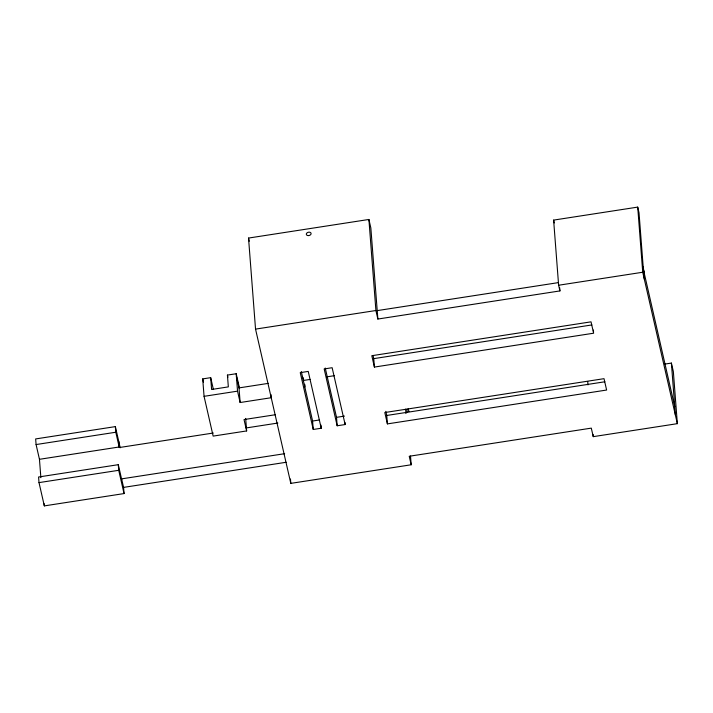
<?xml version="1.0" encoding="UTF-8"?>
<svg xmlns="http://www.w3.org/2000/svg" width="713" height="713" viewBox="0 0 713 713"><rect width="100%" height="100%" fill="white"/><g stroke="black" fill="none" stroke-linecap="round" stroke-linejoin="round"><path stroke-width="1.07" d="M410.51 456.035L411.178 464.778L290.806 483.369L255.539 329.112L248.534 238.062L368.906 219.461L370.849 227.991L377.863 319.041L559.928 290.922L559.687 287.758M559.928 290.922L558.627 285.236L553.618 220.103L637.716 207.109L639.017 212.795L643.384 269.496L674.756 406.704M255.539 329.112L375.911 310.52L368.906 219.461M377.213 310.61L558.181 282.651M558.627 285.236L642.734 272.241L637.716 207.109M245.673 418.406L246.636 430.937L213.151 436.106L204.061 396.33L202.715 378.897L210.691 377.667L213.392 389.494M210.691 377.667L211.601 389.476L228.338 386.883L227.429 375.083L236.199 373.728L239.39 387.703M374.405 367.07L371.812 355.707L591.024 321.839L593.626 333.212L374.405 367.07L373.755 358.639L591.879 324.941M270.985 394.556L271.225 397.72L240.138 402.524L239.015 387.899L268.391 383.362M303.631 380.43L310.217 379.414M326.688 376.874L334.379 375.68M204.061 396.33L237.536 391.152L236.199 373.728M120.203 447.764L115.363 426.615L35.65 438.932L36.087 444.555L39.456 459.306L40.873 477.683M36.087 444.555L115.8 432.238L115.363 426.615M275.12 414.77L244.033 419.565L246.636 430.937M39.456 459.306L119.169 446.989L115.8 432.238M213.303 433.023L119.214 447.55L118.741 441.365M246.119 427.952L277.847 423.05M664.846 364.085L671.396 363.077L673.348 371.598L677.35 423.665L593.252 436.65L591.3 428.13L409.235 456.258L411.178 464.778M320.975 425.073L321.224 428.237L313.248 429.467L312.597 421.035L319.576 419.957M344.976 422.435L345.137 424.547L337.169 425.777L336.518 417.346L344.486 416.107M387.4 423.896L384.797 412.533L604.018 378.674L606.62 390.038L387.4 423.896L386.749 415.465L604.874 381.776M121.62 478.869L121.665 479.43L118.296 464.68L38.582 476.997L39.01 482.612L44.331 505.891L124.044 493.574L123.572 487.389L121.62 478.869L284.63 453.691M39.01 482.612L118.723 470.304L118.296 464.68M123.572 487.389L286.118 462.282M642.734 272.241L677.35 423.665M553.618 220.103L554.268 222.946M408.228 408.62L408.914 411.624M375.911 310.52L377.863 319.041M373.051 355.537L373.755 358.639M385.804 411.33L386.749 415.465M345.137 424.547L332.142 367.712L324.174 368.951L337.169 425.777M325.235 368.015L336.518 417.346M321.224 428.237L308.23 371.411L300.253 372.641L313.248 429.467M301.287 371.535L312.597 421.035M248.534 238.062L249.265 241.252M236.413 376.535L239.015 387.899M237.536 391.152L240.138 402.524M227.429 375.083L227.919 377.23M202.715 378.897L203.455 382.123M118.723 470.304L124.044 493.574M643.162 266.68L644.026 272.33M671.396 363.077L675.398 415.135M643.67 270.744L644.311 279.175M593.385 330.048L593.546 332.151M593.082 434.44L593.252 436.65M587.717 381.58L587.975 384.895M406.909 409.307L407.159 412.551M405.608 409.11L405.947 413.54M290.476 479.002L290.806 483.369M44.161 503.708L44.331 505.891M304.62 384.262A7.647 5.303 -12.9 0 1 304.834 387.016M302.339 376.847A7.647 5.303 -12.9 0 1 303.399 380.76M307.624 235.531A2.424 1.684 -12.9 0 0 311.1 233.516A2.424 1.684 -12.9 0 0 307.401 232.607A2.424 1.684 -12.9 0 0 307.624 235.531"/></g></svg>
